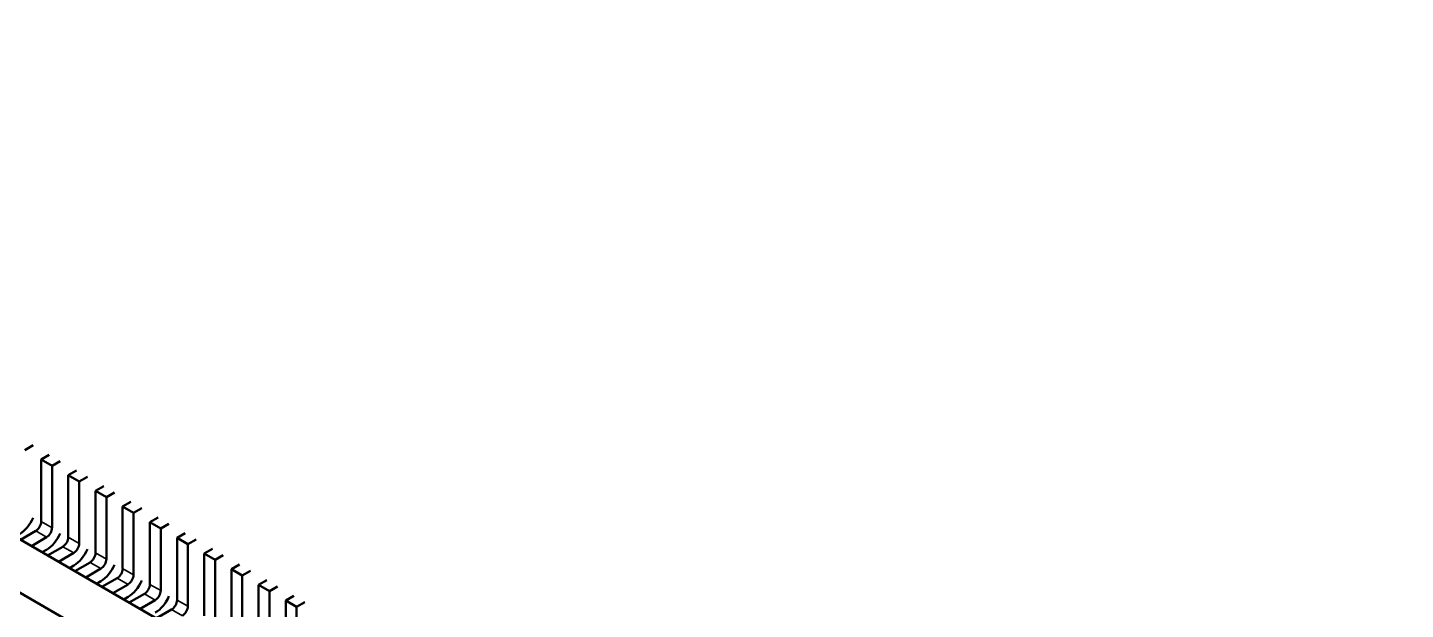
# Model space of a CAD drawing. Header units: millimetres. Extents: x 3137 to 5094, y 789 to 1822.
# Drawn here: x 4006.23 to 4024.16, y 1503.5 to 1511.07 of the extents above; entities that cross this region are included whole.
import ezdxf

# ---------------------------------------------------------------- set-up
doc = ezdxf.new("R2010")
doc.units = ezdxf.units.MM
doc.header["$LTSCALE"] = 1.8
doc.layers.add('외형선(ISO)', color=7, linetype='Continuous', lineweight=50)
doc.layers.add('좁은 외형선(ISO)', color=7, linetype='Continuous', lineweight=35)

msp = doc.modelspace()

# ---------------------------------------------------------------- linework, layer by layer
at = {"layer": '외형선(ISO)'}
for p, q in [((4024.159, 1494.006), (3994.602, 1511.07)), ((3994.001, 1510.723), (4023.558, 1493.659)), ((4006.305, 1505.637), (4006.199, 1505.575)), ((4006.517, 1505.514), (4006.411, 1505.453)), ((4006.411, 1504.645), (4006.411, 1505.453)), ((4006.552, 1505.371), (4006.411, 1505.453)), ((4006.552, 1505.371), (4006.658, 1505.432)), ((4006.552, 1504.563), (4006.552, 1505.371)), ((4006.764, 1505.249), (4006.87, 1505.31)), ((4006.764, 1504.441), (4006.764, 1505.249)), ((4006.906, 1505.167), (4006.764, 1505.249)), ((4007.012, 1505.228), (4006.906, 1505.167)), ((4006.906, 1504.359), (4006.906, 1505.167)), ((4007.224, 1505.106), (4007.118, 1505.045)), ((4007.118, 1504.236), (4007.118, 1505.045)), ((4007.259, 1504.963), (4007.118, 1505.045)), ((4007.259, 1504.963), (4007.365, 1505.024)), ((4007.259, 1504.155), (4007.259, 1504.963)), ((4007.471, 1504.84), (4007.577, 1504.902)), ((4007.471, 1504.032), (4007.471, 1504.84)), ((4007.613, 1504.759), (4007.471, 1504.84)), ((4007.719, 1504.82), (4007.613, 1504.759)), ((4007.613, 1503.951), (4007.613, 1504.759)), ((4007.931, 1504.698), (4007.825, 1504.636)), ((4006.34, 1504.522), (4006.142, 1504.408)), ((4007.825, 1503.828), (4007.825, 1504.636)), ((4007.966, 1504.555), (4007.825, 1504.636)), ((4007.966, 1504.555), (4008.072, 1504.616)), ((4007.966, 1503.747), (4007.966, 1504.555)), ((4008.178, 1504.432), (4008.284, 1504.493)), ((4006.481, 1504.441), (4006.283, 1504.326)), ((4006.495, 1504.204), (4006.693, 1504.318)), ((4008.178, 1503.624), (4008.178, 1504.432)), ((4008.32, 1504.351), (4008.178, 1504.432)), ((4008.426, 1504.412), (4008.32, 1504.351)), ((4008.32, 1503.542), (4008.32, 1504.351)), ((4008.638, 1504.289), (4008.532, 1504.228)), ((4006.481, 1504.277), (4006.425, 1504.245)), ((4006.835, 1504.236), (4006.637, 1504.122)), ((4007.047, 1504.114), (4006.849, 1504)), ((4008.532, 1503.42), (4008.532, 1504.228)), ((4008.673, 1504.146), (4008.532, 1504.228)), ((4008.673, 1504.146), (4008.779, 1504.208)), ((4008.673, 1503.338), (4008.673, 1504.146)), ((4006.778, 1504.04), (4006.835, 1504.073)), ((4007.188, 1504.032), (4006.99, 1503.918)), ((4008.886, 1504.024), (4008.992, 1504.085)), ((4008.886, 1503.216), (4008.886, 1504.024)), ((4009.027, 1503.942), (4008.886, 1504.024)), ((4009.133, 1504.004), (4009.027, 1503.942)), ((4009.027, 1503.134), (4009.027, 1503.942)), ((4007.188, 1503.869), (4007.132, 1503.836)), ((4007.202, 1503.795), (4007.401, 1503.91)), ((4007.542, 1503.828), (4007.344, 1503.714)), ((4009.345, 1503.881), (4009.239, 1503.82)), ((4009.239, 1503.012), (4009.239, 1503.82)), ((4009.38, 1503.738), (4009.239, 1503.82)), ((4009.38, 1503.738), (4009.487, 1503.799)), ((4007.485, 1503.632), (4007.542, 1503.665)), ((4007.754, 1503.706), (4007.556, 1503.591)), ((4007.896, 1503.624), (4007.697, 1503.51)), ((4009.38, 1502.93), (4009.38, 1503.738)), ((4009.593, 1503.616), (4009.699, 1503.677)), ((4009.593, 1502.808), (4009.593, 1503.616)), ((4009.734, 1503.534), (4009.593, 1503.616)), ((4009.84, 1503.595), (4009.734, 1503.534)), ((4007.91, 1503.387), (4008.108, 1503.502)), ((4009.734, 1502.726), (4009.734, 1503.534))]:
    msp.add_line(p, q, dxfattribs=at)
for centre, major_axis, end_param in [((4006.128, 1504.726), (0.15, 0.26), 4.912102), ((4006.34, 1504.604), (0.05, 0.0866), 5.497787), ((4006.481, 1504.522), (0.05, 0.0866), 5.497787), ((4006.481, 1504.522), (0.15, 0.26), 4.912102), ((4006.693, 1504.4), (0.05, 0.0866), 5.497787), ((4006.835, 1504.318), (0.05, 0.0866), 5.497787), ((4006.835, 1504.318), (0.15, 0.26), 4.912102), ((4007.047, 1504.196), (0.05, 0.0866), 5.497787), ((4007.188, 1504.114), (0.05, 0.0866), 5.497787), ((4007.188, 1504.114), (0.15, 0.26), 4.912102), ((4007.401, 1503.991), (0.05, 0.0866), 5.497787), ((4007.542, 1503.91), (0.05, 0.0866), 5.497787), ((4007.542, 1503.91), (0.15, 0.26), 4.912102), ((4007.754, 1503.787), (0.05, 0.0866), 5.497787), ((4007.896, 1503.706), (0.05, 0.0866), 5.497787), ((4007.896, 1503.706), (0.15, 0.26), 4.912102), ((4008.108, 1503.583), (0.05, 0.0866), 5.497787), ((4008.249, 1503.502), (0.05, 0.0866), 5.497787)]:
    msp.add_ellipse(centre, major_axis=major_axis, ratio=0.57735, start_param=3.926991, end_param=end_param, dxfattribs=at)
at = {"layer": '좁은 외형선(ISO)'}
for p, q in [((4006.552, 1504.563), (4006.411, 1504.645)), ((4006.34, 1504.522), (4006.481, 1504.441)), ((4006.693, 1504.318), (4006.835, 1504.236)), ((4006.906, 1504.359), (4006.764, 1504.441)), ((4007.047, 1504.114), (4007.188, 1504.032)), ((4007.259, 1504.155), (4007.118, 1504.236)), ((4007.613, 1503.951), (4007.471, 1504.032)), ((4007.401, 1503.91), (4007.542, 1503.828)), ((4007.966, 1503.747), (4007.825, 1503.828)), ((4007.754, 1503.706), (4007.896, 1503.624)), ((4008.32, 1503.542), (4008.178, 1503.624)), ((4008.108, 1503.502), (4008.249, 1503.42))]:
    msp.add_line(p, q, dxfattribs=at)

doc.saveas('drawing.dxf')
